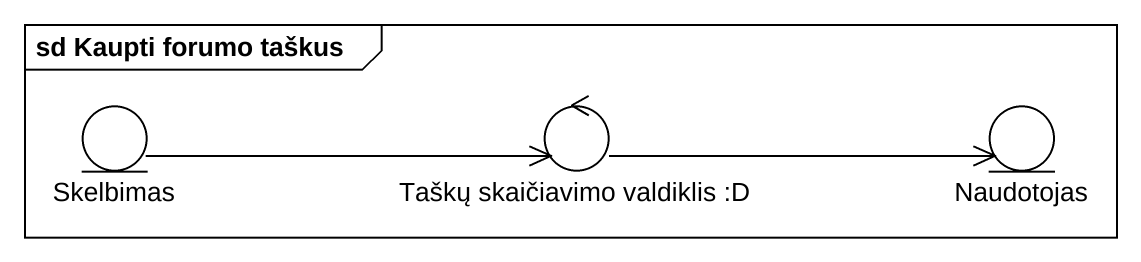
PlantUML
@startuml
mainframe sd Kaupti forumo taškus
entity Skelbimas
control "Taškų skaičiavimo valdiklis :D" as Taškų_skaičiavimo_valdiklis
entity Naudotojas
Skelbimas -right-> Taškų_skaičiavimo_valdiklis
Taškų_skaičiavimo_valdiklis -right-> Naudotojas
@enduml
